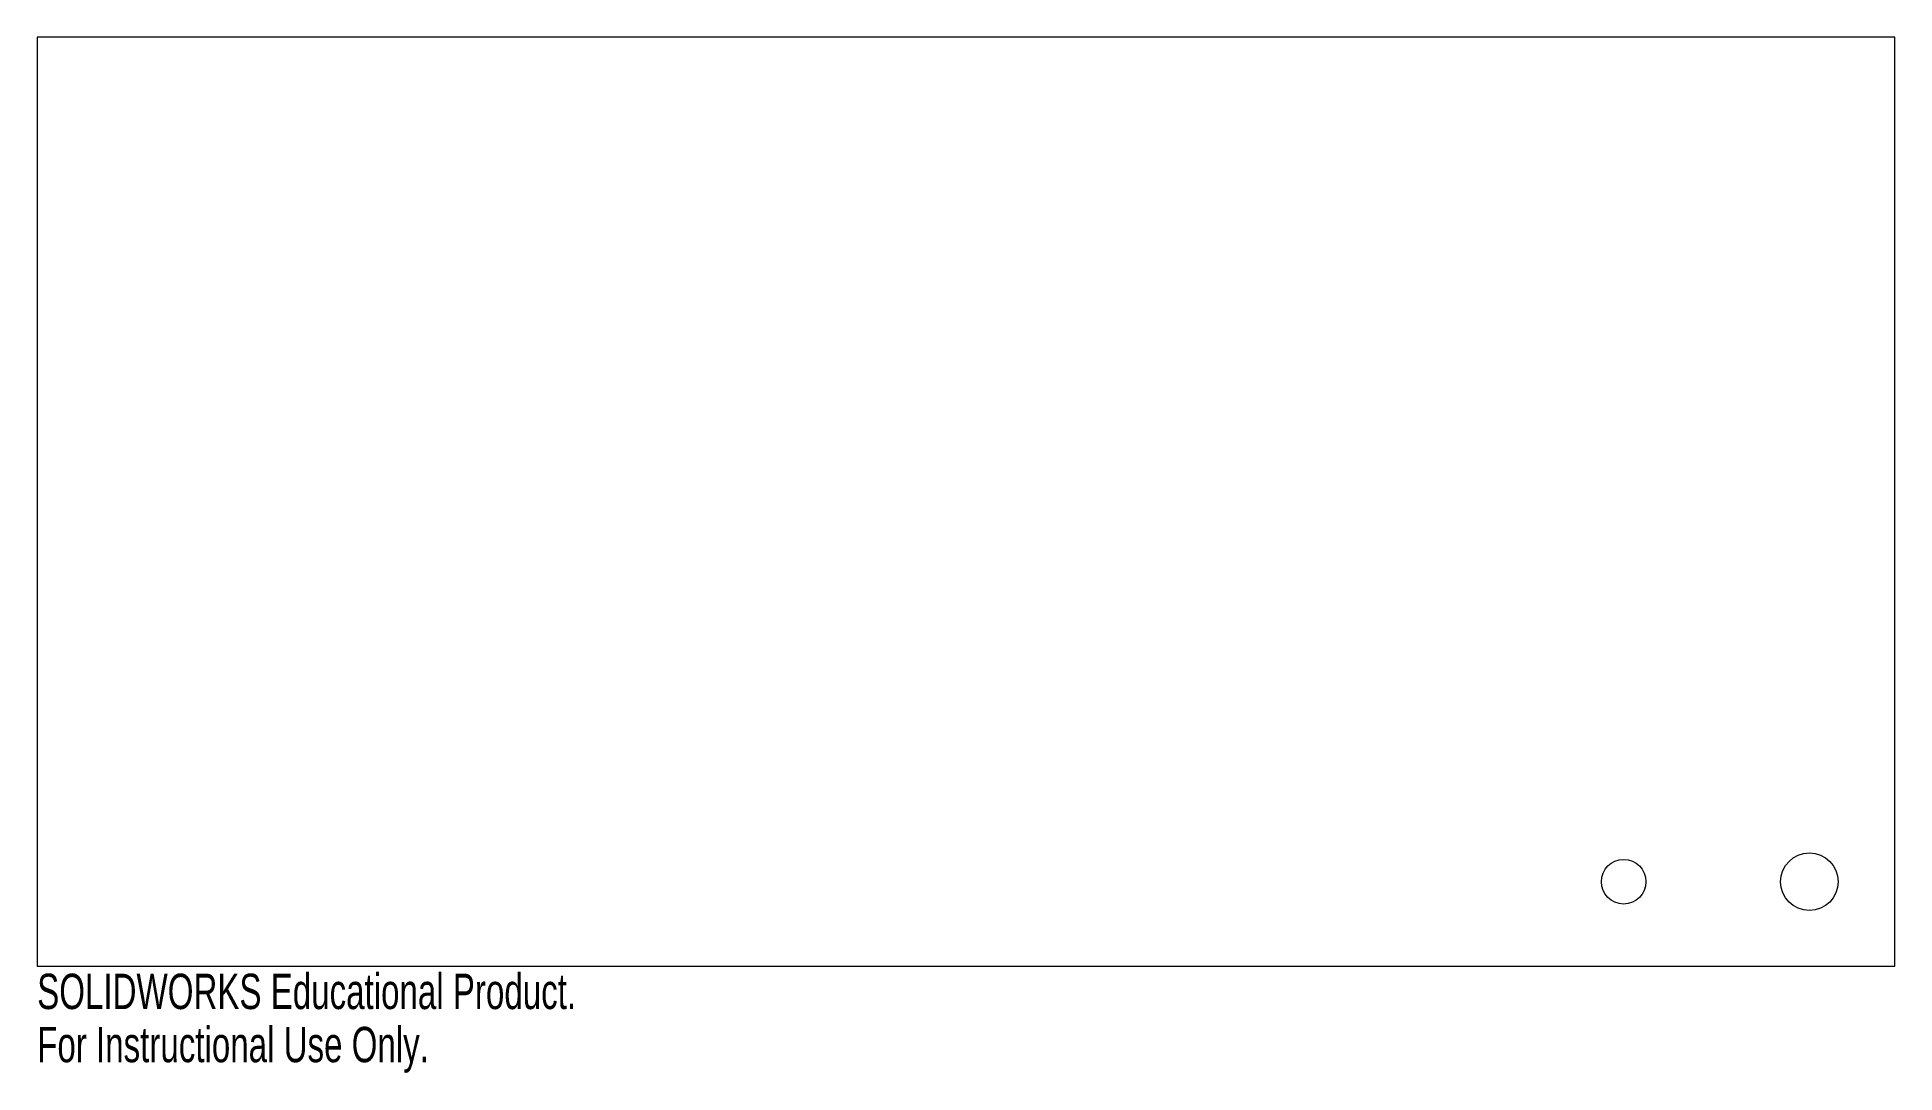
# Model space of a CAD drawing. Header units: inches. Extents: x 175.6 to 185.6, y 88.4 to 93.9.
import ezdxf

# ---------------------------------------------------------------- set-up
doc = ezdxf.new("R2010")
doc.units = ezdxf.units.IN
doc.header["$MEASUREMENT"] = 0
doc.styles.add('SLDTEXTSTYLE0', font='TXT', dxfattribs={"width": 0.7})

msp = doc.modelspace()

# ---------------------------------------------------------------- linework, layer by layer
at = {"color": 7, "linetype": 'Continuous', "lineweight": 15}
for p, q in [((175.602, 93.926), (175.602, 88.926)), ((185.602, 93.926), (175.602, 93.926)), ((185.602, 88.926), (185.602, 93.926)), ((175.602, 88.926), (185.602, 88.926))]:
    msp.add_line(p, q, dxfattribs=at)
for centre, radius in [((184.142, 89.381), 0.12), ((185.142, 89.381), 0.155)]:
    msp.add_circle(centre, radius, dxfattribs=at)

# ---------------------------------------------------------------- texts
at = {"color": 7, "linetype": 'Continuous', "char_height": 0.1903, "attachment_point": 1, "style": 'SLDTEXTSTYLE0'}
for s, insert in [('SOLIDWORKS Educational Product.', (175.602, 88.886)), ('For Instructional Use Only.', (175.602, 88.6))]:
    msp.add_mtext(s, dxfattribs=dict(at, insert=insert))

doc.saveas('drawing.dxf')
